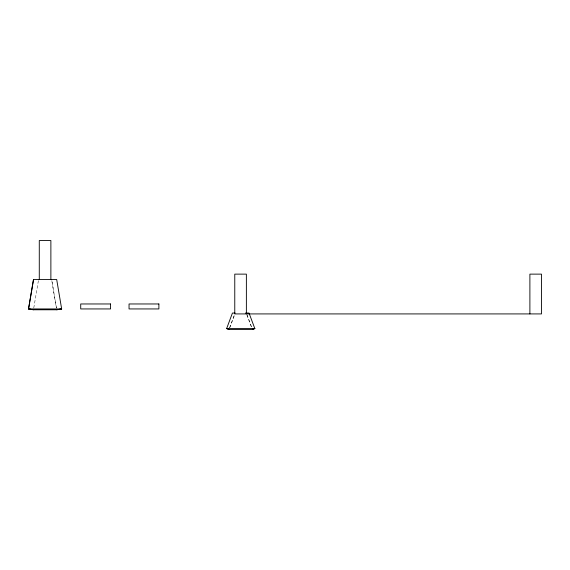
<?xml version="1.0" encoding="UTF-8"?>
<svg xmlns="http://www.w3.org/2000/svg" width="570" height="570" viewBox="0 0 570 570"><rect width="100%" height="100%" fill="white"/><g stroke="black" fill="none" stroke-linecap="round" stroke-linejoin="round"><path stroke-width="0.43" stroke-dasharray="2.85 2.14" d="M33.765 308.042L38.447 280.347M229.575 327.814L234.462 314.733M229.739 327.814L234.626 314.733M246.995 314.733L251.89 327.814M246.839 314.733L251.726 327.814M56.459 308.042L51.785 280.347L56.394 308.042"/><path stroke-width="0.85" d="M28.5 308.94L61.66 308.94L56.687 309.774L33.473 309.774L28.5 308.94L33.473 279.514L56.687 279.514L61.66 308.94L56.751 309.774M33.544 279.514L28.571 308.94L33.473 309.774M252.496 329.446L254.826 328.577L249.019 313.044L245.535 313.044M235.061 313.044L232.439 313.044L226.639 328.577L228.962 329.446M529.893 313.92L529.893 274.127L541.5 274.127L541.5 313.92L234.769 313.92L234.769 274.127L246.375 274.127L246.375 313.92M50.88 279.464L50.88 240.554L39.28 240.554L39.28 279.464M254.826 328.577L252.339 329.446L229.126 329.446L226.639 328.577L254.826 328.577M110.566 303.967L80.719 303.967L80.719 308.94L110.566 308.94L110.566 303.967M158.888 303.967L129.048 303.967L129.048 308.94L158.888 308.94L158.888 303.967"/></g></svg>
